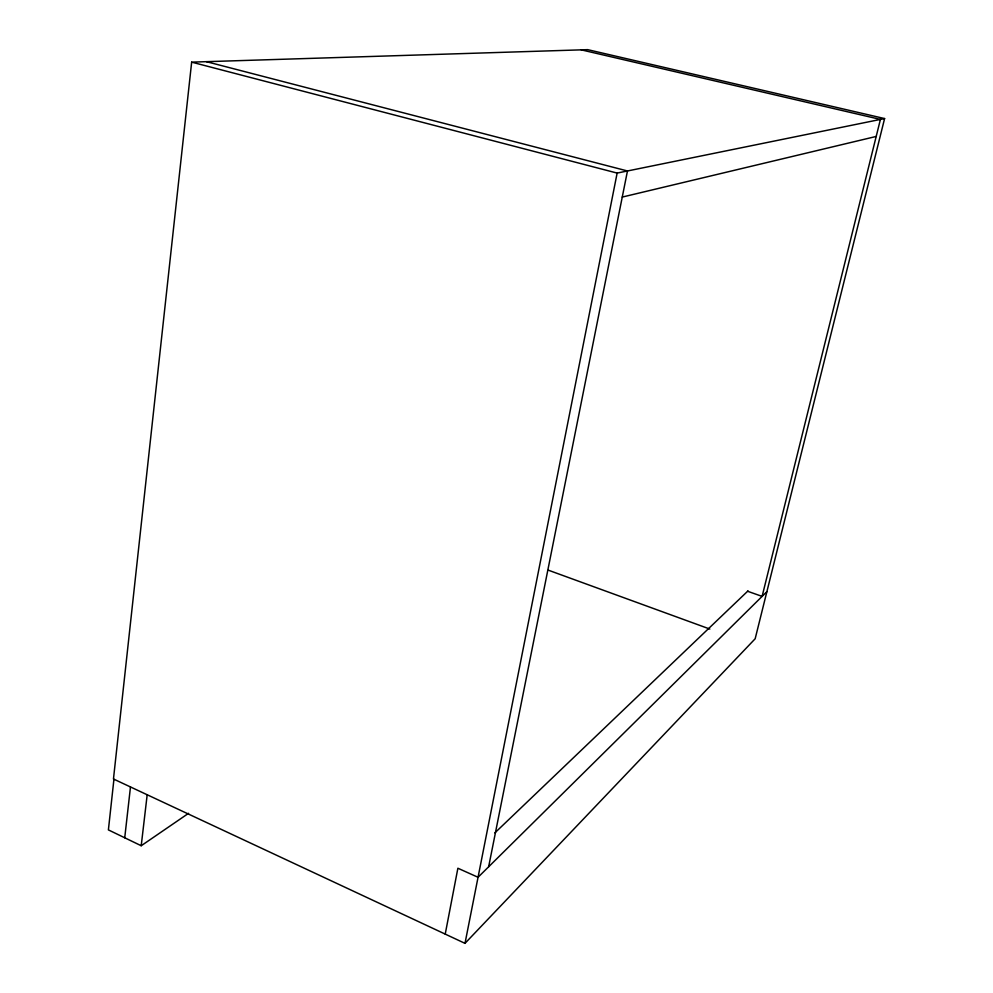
<?xml version="1.0" encoding="UTF-8"?>
<svg xmlns="http://www.w3.org/2000/svg" width="993" height="993" viewBox="0 0 993 993"><rect width="100%" height="100%" fill="white"/><g stroke="black" fill="none" stroke-linecap="round" stroke-linejoin="round"><path stroke-width="1.49" d="M191.661 62.137L113.463 778.996L464.997 943.35L755.164 638.76L884.602 118.564L587.682 49.65L191.661 62.137L617.137 173.08L884.602 118.564M113.934 779.22L108.398 829.9L141.217 845.738L188.571 813.317M124.733 837.782L130.48 786.952M141.217 845.738L147.187 794.772M445.224 934.103L457.885 868.23L478.043 877.278L766.881 591.667M464.997 943.35L617.137 173.08M488.63 866.815L627.464 170.97L206.383 61.665M494.849 832.891L748.002 590.897M622.251 197.073L876.186 136.451M581.228 49.849L880.419 119.421L762.115 596.383L747.605 591.269M548.335 570.181L709.846 629.053"/></g></svg>
